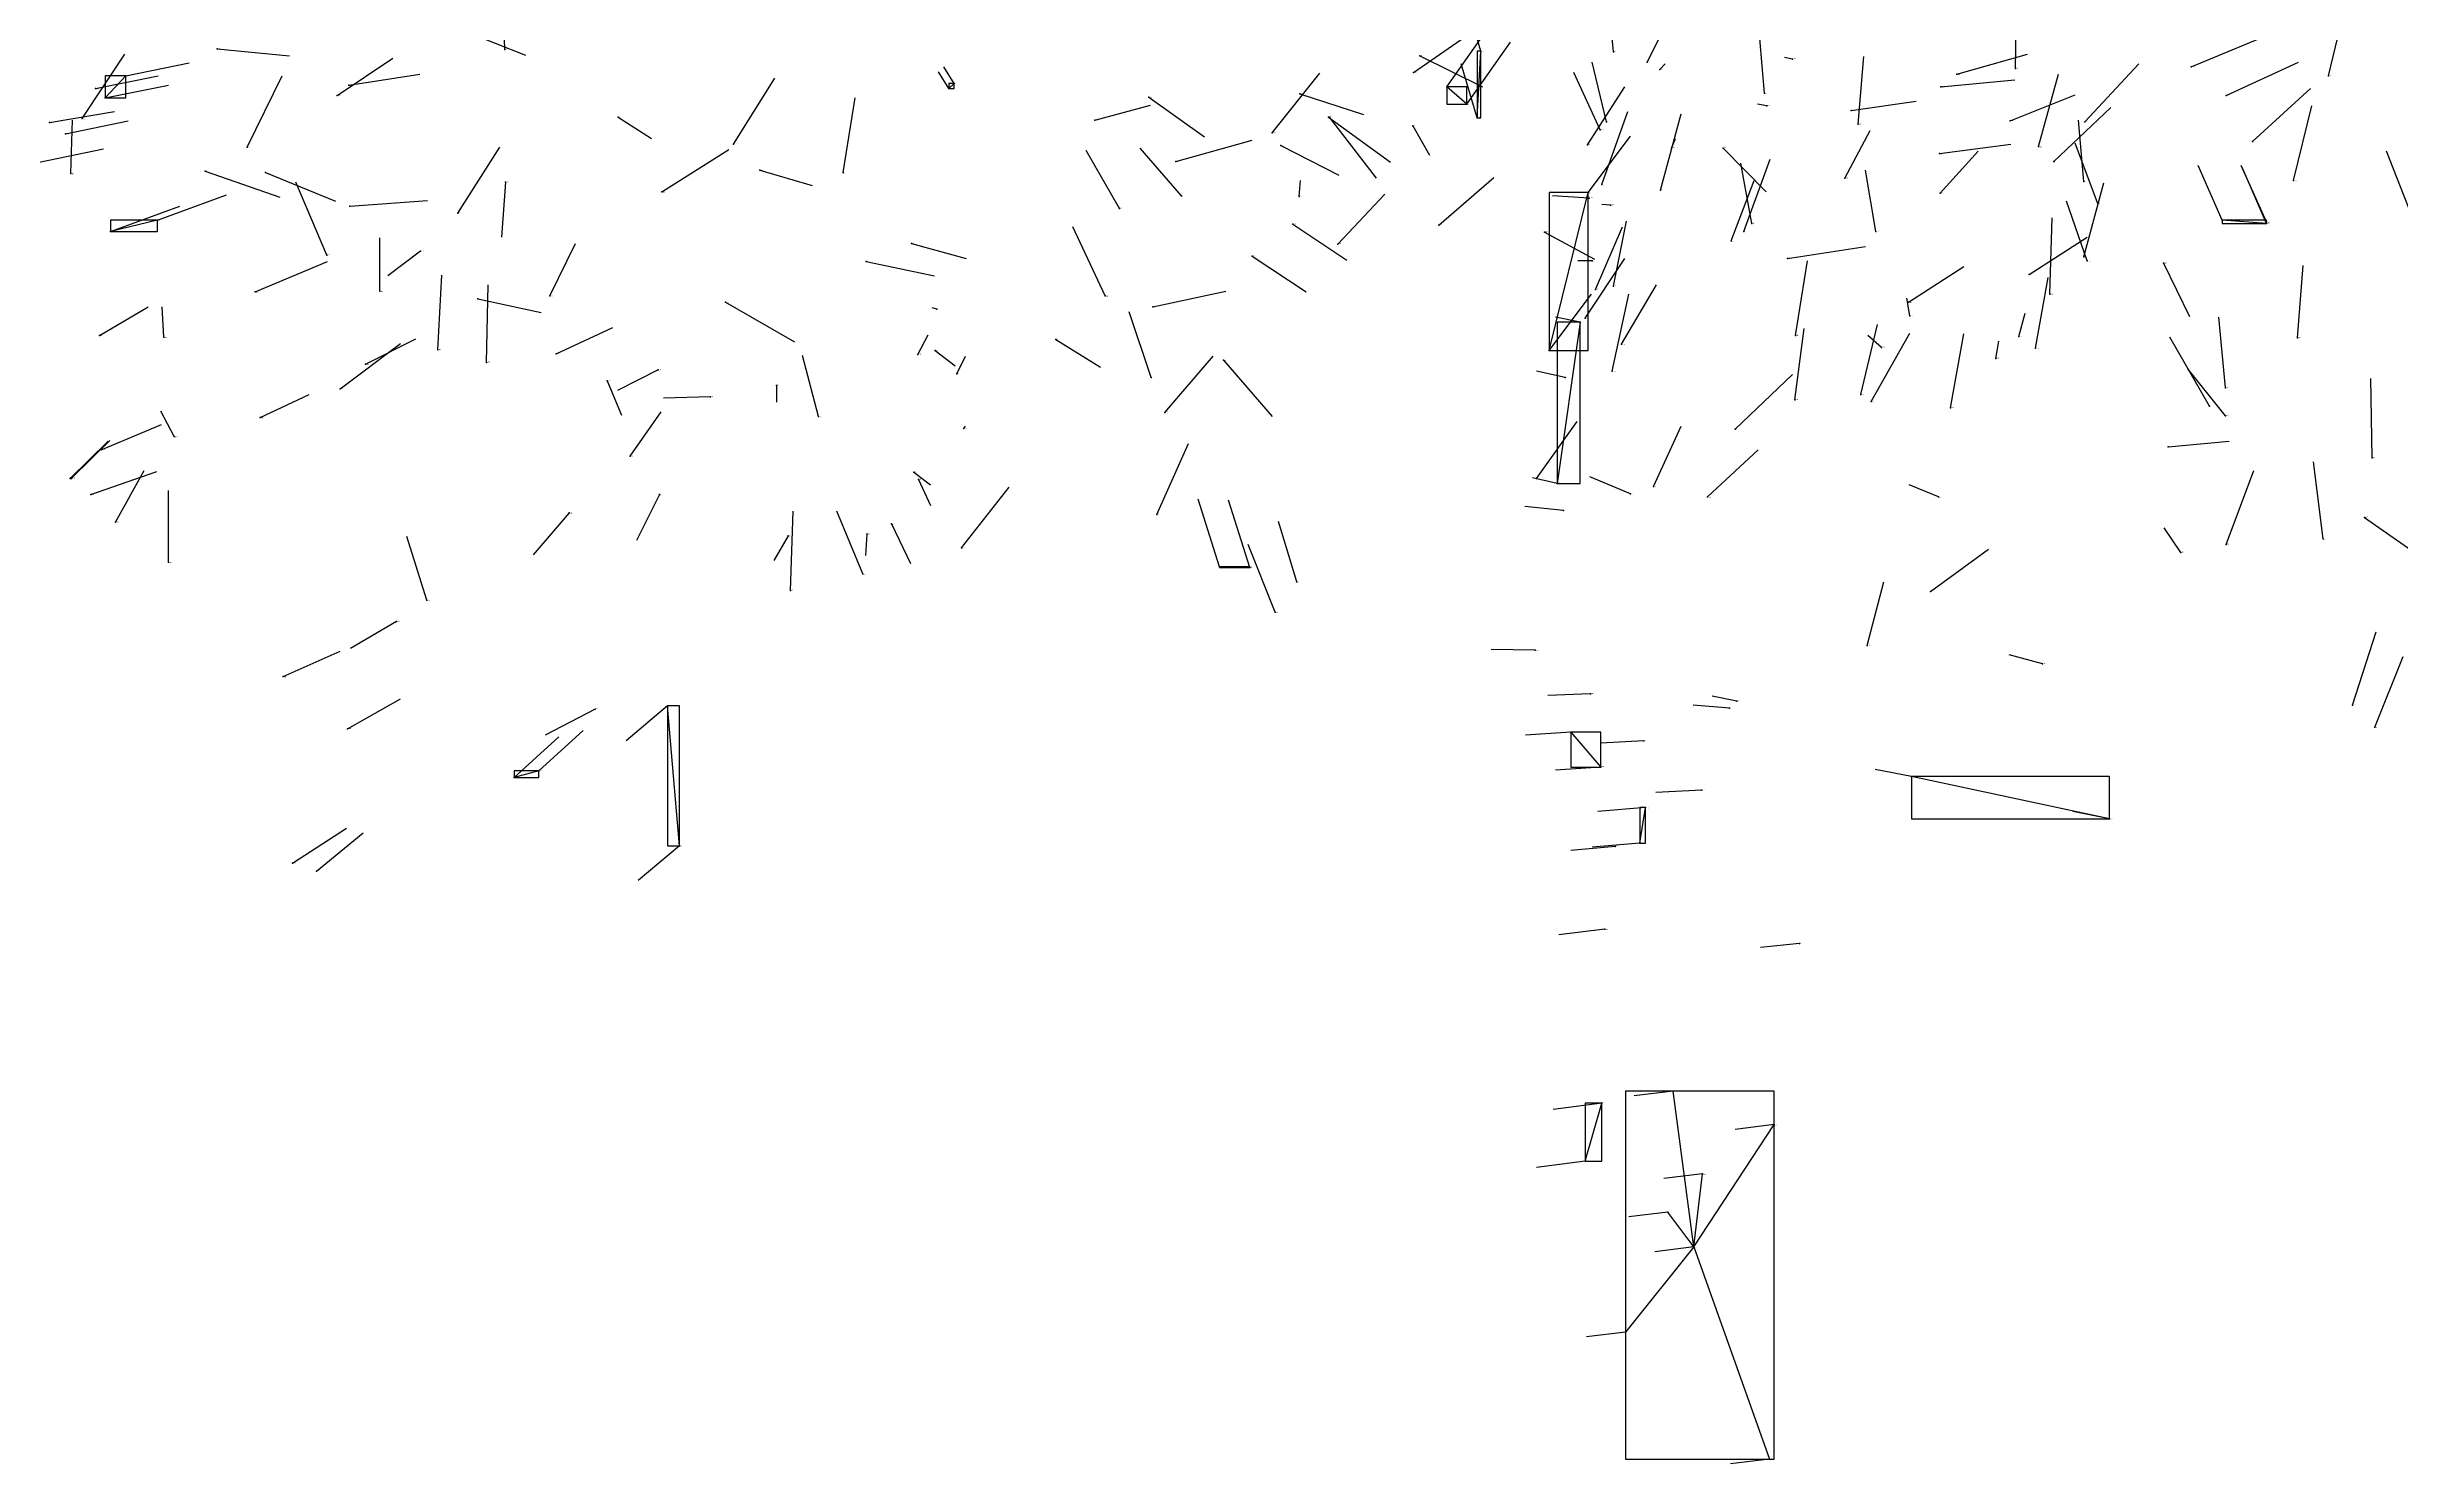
# Model space of a CAD drawing. Extents: x 59.1 to 70.8, y 600.3 to 605.1.
# Drawn here: x 63.286 to 66.249, y 600.343 to 602.126 of the extents above; entities that cross this region are included whole.
import ezdxf

# ---------------------------------------------------------------- set-up
doc = ezdxf.new("R2010")
doc.units = 0
for name, color, linetype in [('Clients', 3, 'CONTINUOUS'), ('Facilities', 3, 'CONTINUOUS'), ('Facilities_lines', 3, 'CONTINUOUS'), ('Min_max_boxes', 1, 'CONTINUOUS'), ('Normals', 1, 'CONTINUOUS'), ('Source_points', 5, 'CONTINUOUS'), ('Text', 3, 'CONTINUOUS')]:
    doc.layers.add(name, color=color, linetype=linetype)

msp = doc.modelspace()

# ---------------------------------------------------------------- linework, layer by layer
at = {"layer": 'Clients', "color": 5}
for p in [(65.091, 602.121, 457.401), (64.421, 602.074, 461.06), (65.048, 602.076, 462.491), (63.359, 602.062, 459.869), (65.226, 601.943, 457.921), (63.366, 601.894, 463.401), (66.024, 601.908, 462.711), (63.317, 601.584, 460.107), (65.187, 601.577, 455.047), (64.8, 601.471, 462.841), (64.067, 601.297, 462.565), (65.242, 601.22, 454.97), (63.874, 601.207, 462.53), (65.633, 601.208, 455.406), (65.298, 601.169, 455.218), (65.243, 600.797, 454.974), (65.333, 600.812, 455.191), (65.46, 600.77, 455.113), (65.37, 600.708, 455.097), (65.326, 600.66, 455.059), (65.273, 600.509, 455.004), (65.454, 600.349, 455.085)]:
    msp.add_point(p, dxfattribs=at)
at = {"layer": 'Facilities', "color": 3}
for p in [(63.5, 602.124, 463.334), (63.862, 602.123, 461.56), (65.014, 602.115, 459.301), (65.258, 602.12, 457.377), (65.3, 602.107, 462.341), (65.316, 602.098, 454.96), (65.483, 602.111, 455.236), (65.764, 602.099, 457.332), (65.985, 602.101, 461.594), (63.347, 602.074, 459.919), (63.385, 602.09, 459.816), (63.666, 602.078, 463.247), (64.428, 602.08, 461.006), (65.006, 602.094, 457.43), (65.67, 602.076, 460.098), (65.69, 602.092, 460.743), (66.158, 602.09, 461.23), (63.651, 602.065, 460.602), (64.673, 602.063, 461.88), (64.863, 602.067, 461.895), (65.073, 602.054, 462.551), (65.448, 602.068, 457.422), (65.451, 602.052, 455.12), (65.557, 602.046, 460.358), (66.029, 602.065, 462.316), (63.289, 602.031, 460.03), (63.309, 602.017, 459.958), (63.33, 602.036, 460.342), (64.005, 602.038, 460.232), (64.605, 602.034, 459.992), (64.828, 602.018, 458.118), (64.899, 602.038, 462.262), (64.9, 602.038, 462.341), (65.005, 602.027, 461.06), (65.086, 602.037, 457.341), (65.241, 602.022, 457.543), (65.249, 602.032, 457.488), (65.566, 602.029, 456.125), (65.757, 602.033, 460.853), (65.851, 602.032, 462.171), (63.538, 602, 460.83), (64.15, 602.004, 462.074), (64.707, 601.982, 459.117), (64.839, 602.002, 461.933), (65.225, 602.003, 462.874), (65.331, 601.999, 454.97), (65.396, 601.999, 461.332), (65.668, 601.992, 460.391), (65.793, 602.001, 462.357), (65.812, 601.982, 461.199), (66.062, 602.007, 461.7), (63.316, 601.967, 461.67), (63.485, 601.97, 462.495), (63.561, 601.968, 462.686), (63.863, 601.956, 460.229), (64.183, 601.971, 460.123), (64.288, 601.968, 462.011), (65.243, 601.953, 462.727), (65.549, 601.961, 457.886), (65.85, 601.957, 457.547), (66.114, 601.958, 461.744), (63.667, 601.926, 462.874), (64.06, 601.944, 461.154), (64.636, 601.923, 462.1), (64.714, 601.939, 462.072), (64.862, 601.938, 462.848), (65.227, 601.936, 462.84), (65.254, 601.927, 455.034), (65.317, 601.946, 462.747), (65.669, 601.942, 461.572), (65.867, 601.93, 462.621), (63.425, 601.908, 463.324), (63.803, 601.917, 455.19), (64.854, 601.903, 461.928), (65.038, 601.902, 458.02), (65.171, 601.893, 462.791), (65.422, 601.894, 462.675), (65.432, 601.904, 457.442), (65.588, 601.894, 457.502), (66.08, 601.906, 462.664), (66.08, 601.904, 462.744), (63.638, 601.864, 460.898), (63.756, 601.869, 462.688), (64.374, 601.879, 460.026), (64.803, 601.863, 462.099), (64.911, 601.878, 457.373), (65.406, 601.882, 457.882), (65.85, 601.862, 462.247), (64.317, 601.856, 460.28), (65.231, 601.857, 455.033), (65.477, 601.86, 460.409), (65.781, 601.84, 461.578), (65.854, 601.857, 462.791), (65.95, 601.854, 462.719), (63.548, 601.818, 462.898), (63.705, 601.819, 459.685), (63.828, 601.809, 462.177), (63.919, 601.813, 455.583), (64.14, 601.805, 460.31), (64.618, 601.813, 462.317), (65.235, 601.821, 457.72), (65.258, 601.825, 457.631), (65.629, 601.805, 461.595), (65.807, 601.815, 462.249), (64.406, 601.796, 461.01), (64.678, 601.799, 459.292), (65.216, 601.78, 455.036), (65.222, 601.785, 457.777), (65.631, 601.788, 455.203), (63.352, 601.763, 459.867), (63.433, 601.761, 461.398), (63.778, 601.745, 460.367), (64.404, 601.744, 461.113), (64.556, 601.758, 459.987), (65.177, 601.744, 457.879), (65.268, 601.752, 457.973), (65.487, 601.763, 461.846), (65.595, 601.748, 455.218), (65.768, 601.762, 455.161), (65.789, 601.747, 462.317), (66.119, 601.76, 461.182), (63.687, 601.727, 462.486), (63.839, 601.729, 460.424), (63.927, 601.74, 462.671), (64.055, 601.72, 462.744), (64.382, 601.739, 462.914), (64.431, 601.715, 462.955), (64.767, 601.732, 462.491), (65.256, 601.718, 461.962), (65.739, 601.734, 454.883), (63.655, 601.696, 462.87), (63.991, 601.706, 461.132), (64.121, 601.686, 462.633), (64.204, 601.7, 462.854), (64.676, 601.71, 462.326), (65.197, 601.71, 455.038), (65.569, 601.689, 461.721), (66.028, 601.697, 461.222), (63.554, 601.66, 462.479), (64.257, 601.661, 462.635), (64.693, 601.666, 458.282), (65.486, 601.682, 461.672), (65.582, 601.68, 461.865), (65.682, 601.672, 462.406), (66.008, 601.674, 461.057), (66.028, 601.662, 461.937), (63.446, 601.636, 461.325), (64.44, 601.646, 462.827), (65.411, 601.645, 460.596), (63.354, 601.619, 462.351), (64.02, 601.611, 463.117), (65.956, 601.623, 460.343), (66.213, 601.609, 462.008), (63.315, 601.583, 460.059), (64.377, 601.591, 461.105), (64.383, 601.582, 461.048), (65.161, 601.583, 458.06), (65.308, 601.573, 458.035), (63.341, 601.563, 462.31), (63.943, 601.54, 462.916), (64.057, 601.563, 463.133), (64.683, 601.538, 459.276), (65.195, 601.543, 455.232), (65.279, 601.564, 460.178), (65.376, 601.56, 460.378), (65.667, 601.56, 455.262), (63.372, 601.528, 460.065), (64.219, 601.511, 463.039), (64.318, 601.513, 463.061), (64.349, 601.526, 461.224), (66.151, 601.507, 462.132), (66.203, 601.534, 462.093), (63.439, 601.478, 460.15), (64.437, 601.496, 458.908), (65.972, 601.49, 455.082), (66.029, 601.5, 461.859), (64.313, 601.463, 461.268), (64.762, 601.472, 462.801), (64.859, 601.453, 462.848), (63.764, 601.43, 461.914), (64.222, 601.442, 460.56), (65.657, 601.441, 460.536), (63.726, 601.403, 462.385), (64.832, 601.415, 462.834), (65.159, 601.367, 455.038), (65.577, 601.373, 458.119), (63.583, 601.334, 462.279), (65.798, 601.35, 455.299), (65.229, 601.312, 455.009), (65.413, 601.303, 455.163), (66.188, 601.298, 462.152), (63.976, 601.293, 462.464), (65.404, 601.294, 455.273), (66.216, 601.27, 462.123), (63.664, 601.268, 462.352), (65.204, 601.264, 454.997), (65.296, 601.253, 455.12), (63.905, 601.215, 462.571), (65.369, 601.191, 455.165), (65.882, 601.155, 455.597), (64.082, 601.121, 462.578), (65.26, 601.12, 454.945), (65.291, 601.124, 455.221), (63.595, 601.099, 462.359), (63.625, 601.089, 462.396), (65.247, 601.016, 454.922), (65.492, 600.998, 455.216), (65.222, 600.724, 454.978), (65.359, 600.616, 455.059)]:
    msp.add_point(p, dxfattribs=at)
at = {"layer": 'Facilities_lines', "color": 3}
for p, q in [((65.086, 602.037, 457.341), (65.091, 602.121, 457.401)), ((63.385, 602.09, 459.816), (63.359, 602.062, 459.869)), ((64.428, 602.08, 461.006), (64.421, 602.074, 461.06)), ((65.073, 602.054, 462.551), (65.048, 602.076, 462.491)), ((65.177, 601.744, 457.879), (65.226, 601.943, 457.921)), ((63.425, 601.908, 463.324), (63.366, 601.894, 463.401)), ((66.08, 601.904, 462.744), (66.024, 601.908, 462.711)), ((65.216, 601.78, 455.036), (65.187, 601.577, 455.047)), ((63.315, 601.583, 460.059), (63.317, 601.584, 460.107)), ((64.762, 601.472, 462.801), (64.8, 601.471, 462.841)), ((64.082, 601.121, 462.578), (64.067, 601.297, 462.565)), ((65.204, 601.264, 454.997), (65.242, 601.22, 454.97)), ((63.905, 601.215, 462.571), (63.874, 601.207, 462.53)), ((65.882, 601.155, 455.597), (65.633, 601.208, 455.406)), ((65.291, 601.124, 455.221), (65.298, 601.169, 455.218)), ((65.222, 600.724, 454.978), (65.243, 600.797, 454.974)), ((65.359, 600.616, 455.059), (65.333, 600.812, 455.191)), ((65.359, 600.616, 455.059), (65.46, 600.77, 455.113)), ((65.359, 600.616, 455.059), (65.37, 600.708, 455.097)), ((65.359, 600.616, 455.059), (65.326, 600.66, 455.059)), ((65.359, 600.616, 455.059), (65.273, 600.509, 455.004)), ((65.359, 600.616, 455.059), (65.454, 600.349, 455.085))]:
    msp.add_line(p, q, dxfattribs=at)
at = {"layer": 'Min_max_boxes', "color": 1}
for p, q in [((65.091, 602.121, 457.341), (65.086, 602.121, 457.341)), ((65.086, 602.121, 457.341), (65.086, 602.037, 457.341)), ((65.091, 602.121, 457.401), (65.086, 602.121, 457.401)), ((65.086, 602.121, 457.401), (65.086, 602.037, 457.401)), ((65.086, 602.121, 457.341), (65.086, 602.121, 457.401)), ((65.091, 602.037, 457.341), (65.091, 602.121, 457.341)), ((65.091, 602.037, 457.401), (65.091, 602.121, 457.401)), ((65.091, 602.121, 457.341), (65.091, 602.121, 457.401)), ((63.385, 602.09, 459.816), (63.359, 602.09, 459.816)), ((63.359, 602.09, 459.816), (63.359, 602.062, 459.816)), ((63.385, 602.09, 459.869), (63.359, 602.09, 459.869)), ((63.359, 602.09, 459.869), (63.359, 602.062, 459.869)), ((63.359, 602.09, 459.816), (63.359, 602.09, 459.869)), ((63.385, 602.062, 459.816), (63.385, 602.09, 459.816)), ((63.385, 602.062, 459.869), (63.385, 602.09, 459.869)), ((63.385, 602.09, 459.816), (63.385, 602.09, 459.869)), ((64.428, 602.08, 461.006), (64.421, 602.08, 461.006)), ((64.421, 602.08, 461.006), (64.421, 602.074, 461.006)), ((64.428, 602.08, 461.06), (64.421, 602.08, 461.06)), ((64.421, 602.08, 461.06), (64.421, 602.074, 461.06)), ((64.421, 602.08, 461.006), (64.421, 602.08, 461.06)), ((64.421, 602.074, 461.006), (64.428, 602.074, 461.006)), ((64.421, 602.074, 461.06), (64.428, 602.074, 461.06)), ((64.421, 602.074, 461.006), (64.421, 602.074, 461.06)), ((64.428, 602.074, 461.006), (64.428, 602.08, 461.006)), ((64.428, 602.074, 461.06), (64.428, 602.08, 461.06)), ((64.428, 602.08, 461.006), (64.428, 602.08, 461.06)), ((64.428, 602.074, 461.006), (64.428, 602.074, 461.06)), ((65.073, 602.076, 462.491), (65.048, 602.076, 462.491)), ((65.048, 602.076, 462.491), (65.048, 602.054, 462.491)), ((65.073, 602.076, 462.551), (65.048, 602.076, 462.551)), ((65.048, 602.076, 462.551), (65.048, 602.054, 462.551)), ((65.048, 602.076, 462.491), (65.048, 602.076, 462.551)), ((65.073, 602.054, 462.491), (65.073, 602.076, 462.491)), ((65.073, 602.054, 462.551), (65.073, 602.076, 462.551)), ((65.073, 602.076, 462.491), (65.073, 602.076, 462.551)), ((63.359, 602.062, 459.816), (63.385, 602.062, 459.816)), ((63.359, 602.062, 459.869), (63.385, 602.062, 459.869)), ((63.359, 602.062, 459.816), (63.359, 602.062, 459.869)), ((63.385, 602.062, 459.816), (63.385, 602.062, 459.869)), ((65.048, 602.054, 462.491), (65.073, 602.054, 462.491)), ((65.048, 602.054, 462.551), (65.073, 602.054, 462.551)), ((65.048, 602.054, 462.491), (65.048, 602.054, 462.551)), ((65.073, 602.054, 462.491), (65.073, 602.054, 462.551)), ((65.086, 602.037, 457.341), (65.091, 602.037, 457.341)), ((65.086, 602.037, 457.401), (65.091, 602.037, 457.401)), ((65.086, 602.037, 457.341), (65.086, 602.037, 457.401)), ((65.091, 602.037, 457.341), (65.091, 602.037, 457.401)), ((65.226, 601.943, 457.879), (65.177, 601.943, 457.879)), ((65.177, 601.943, 457.879), (65.177, 601.744, 457.879)), ((65.226, 601.943, 457.921), (65.177, 601.943, 457.921)), ((65.177, 601.943, 457.921), (65.177, 601.744, 457.921)), ((65.177, 601.943, 457.879), (65.177, 601.943, 457.921)), ((65.226, 601.744, 457.879), (65.226, 601.943, 457.879)), ((65.226, 601.744, 457.921), (65.226, 601.943, 457.921)), ((65.226, 601.943, 457.879), (65.226, 601.943, 457.921)), ((63.425, 601.908, 463.324), (63.366, 601.908, 463.324)), ((63.366, 601.908, 463.324), (63.366, 601.894, 463.324)), ((63.425, 601.908, 463.401), (63.366, 601.908, 463.401)), ((63.366, 601.908, 463.401), (63.366, 601.894, 463.401)), ((63.366, 601.908, 463.324), (63.366, 601.908, 463.401)), ((63.366, 601.894, 463.324), (63.425, 601.894, 463.324)), ((63.366, 601.894, 463.401), (63.425, 601.894, 463.401)), ((63.366, 601.894, 463.324), (63.366, 601.894, 463.401)), ((63.425, 601.894, 463.324), (63.425, 601.908, 463.324)), ((63.425, 601.894, 463.401), (63.425, 601.908, 463.401)), ((63.425, 601.908, 463.324), (63.425, 601.908, 463.401)), ((63.425, 601.894, 463.324), (63.425, 601.894, 463.401)), ((66.08, 601.908, 462.711), (66.024, 601.908, 462.711)), ((66.024, 601.908, 462.711), (66.024, 601.904, 462.711)), ((66.08, 601.908, 462.744), (66.024, 601.908, 462.744)), ((66.024, 601.908, 462.744), (66.024, 601.904, 462.744)), ((66.024, 601.908, 462.711), (66.024, 601.908, 462.744)), ((66.024, 601.904, 462.711), (66.08, 601.904, 462.711)), ((66.024, 601.904, 462.744), (66.08, 601.904, 462.744)), ((66.024, 601.904, 462.711), (66.024, 601.904, 462.744)), ((66.08, 601.904, 462.711), (66.08, 601.908, 462.711)), ((66.08, 601.904, 462.744), (66.08, 601.908, 462.744)), ((66.08, 601.908, 462.711), (66.08, 601.908, 462.744)), ((66.08, 601.904, 462.711), (66.08, 601.904, 462.744)), ((65.216, 601.78, 455.036), (65.187, 601.78, 455.036)), ((65.187, 601.78, 455.036), (65.187, 601.577, 455.036)), ((65.216, 601.78, 455.047), (65.187, 601.78, 455.047)), ((65.187, 601.78, 455.047), (65.187, 601.577, 455.047)), ((65.187, 601.78, 455.036), (65.187, 601.78, 455.047)), ((65.216, 601.577, 455.036), (65.216, 601.78, 455.036)), ((65.216, 601.577, 455.047), (65.216, 601.78, 455.047)), ((65.216, 601.78, 455.036), (65.216, 601.78, 455.047)), ((65.177, 601.744, 457.879), (65.226, 601.744, 457.879)), ((65.177, 601.744, 457.921), (65.226, 601.744, 457.921)), ((65.177, 601.744, 457.879), (65.177, 601.744, 457.921)), ((65.226, 601.744, 457.879), (65.226, 601.744, 457.921)), ((63.317, 601.584, 460.059), (63.315, 601.584, 460.059)), ((63.315, 601.584, 460.059), (63.315, 601.583, 460.059)), ((63.317, 601.584, 460.107), (63.315, 601.584, 460.107)), ((63.315, 601.584, 460.107), (63.315, 601.583, 460.107)), ((63.315, 601.584, 460.059), (63.315, 601.584, 460.107)), ((63.315, 601.583, 460.059), (63.317, 601.583, 460.059)), ((63.315, 601.583, 460.107), (63.317, 601.583, 460.107)), ((63.315, 601.583, 460.059), (63.315, 601.583, 460.107)), ((63.317, 601.583, 460.059), (63.317, 601.584, 460.059)), ((63.317, 601.583, 460.107), (63.317, 601.584, 460.107)), ((63.317, 601.584, 460.059), (63.317, 601.584, 460.107)), ((63.317, 601.583, 460.059), (63.317, 601.583, 460.107)), ((65.187, 601.577, 455.036), (65.216, 601.577, 455.036)), ((65.187, 601.577, 455.047), (65.216, 601.577, 455.047)), ((65.187, 601.577, 455.036), (65.187, 601.577, 455.047)), ((65.216, 601.577, 455.036), (65.216, 601.577, 455.047)), ((64.8, 601.472, 462.801), (64.762, 601.472, 462.801)), ((64.762, 601.472, 462.801), (64.762, 601.471, 462.801)), ((64.8, 601.472, 462.841), (64.762, 601.472, 462.841)), ((64.762, 601.472, 462.841), (64.762, 601.471, 462.841)), ((64.762, 601.472, 462.801), (64.762, 601.472, 462.841)), ((64.762, 601.471, 462.801), (64.8, 601.471, 462.801)), ((64.762, 601.471, 462.841), (64.8, 601.471, 462.841)), ((64.762, 601.471, 462.801), (64.762, 601.471, 462.841)), ((64.8, 601.471, 462.801), (64.8, 601.472, 462.801)), ((64.8, 601.471, 462.841), (64.8, 601.472, 462.841)), ((64.8, 601.472, 462.801), (64.8, 601.472, 462.841)), ((64.8, 601.471, 462.801), (64.8, 601.471, 462.841)), ((64.082, 601.297, 462.565), (64.067, 601.297, 462.565)), ((64.067, 601.297, 462.565), (64.067, 601.121, 462.565)), ((64.082, 601.297, 462.578), (64.067, 601.297, 462.578)), ((64.067, 601.297, 462.578), (64.067, 601.121, 462.578)), ((64.067, 601.297, 462.565), (64.067, 601.297, 462.578)), ((64.082, 601.121, 462.565), (64.082, 601.297, 462.565)), ((64.082, 601.121, 462.578), (64.082, 601.297, 462.578)), ((64.082, 601.297, 462.565), (64.082, 601.297, 462.578)), ((65.242, 601.264, 454.97), (65.204, 601.264, 454.97)), ((65.204, 601.264, 454.97), (65.204, 601.22, 454.97)), ((65.242, 601.264, 454.997), (65.204, 601.264, 454.997)), ((65.204, 601.264, 454.997), (65.204, 601.22, 454.997)), ((65.204, 601.264, 454.97), (65.204, 601.264, 454.997)), ((65.242, 601.22, 454.97), (65.242, 601.264, 454.97)), ((65.242, 601.22, 454.997), (65.242, 601.264, 454.997)), ((65.242, 601.264, 454.97), (65.242, 601.264, 454.997)), ((63.905, 601.215, 462.53), (63.874, 601.215, 462.53)), ((63.874, 601.215, 462.53), (63.874, 601.207, 462.53)), ((63.905, 601.215, 462.571), (63.874, 601.215, 462.571)), ((63.874, 601.215, 462.571), (63.874, 601.207, 462.571)), ((63.874, 601.215, 462.53), (63.874, 601.215, 462.571)), ((63.905, 601.207, 462.53), (63.905, 601.215, 462.53)), ((63.905, 601.207, 462.571), (63.905, 601.215, 462.571)), ((63.905, 601.215, 462.53), (63.905, 601.215, 462.571)), ((65.204, 601.22, 454.97), (65.242, 601.22, 454.97)), ((65.204, 601.22, 454.997), (65.242, 601.22, 454.997)), ((65.204, 601.22, 454.97), (65.204, 601.22, 454.997)), ((65.242, 601.22, 454.97), (65.242, 601.22, 454.997)), ((63.874, 601.207, 462.53), (63.905, 601.207, 462.53)), ((63.874, 601.207, 462.571), (63.905, 601.207, 462.571)), ((63.874, 601.207, 462.53), (63.874, 601.207, 462.571)), ((63.905, 601.207, 462.53), (63.905, 601.207, 462.571)), ((65.882, 601.208, 455.406), (65.633, 601.208, 455.406)), ((65.633, 601.208, 455.406), (65.633, 601.155, 455.406)), ((65.882, 601.208, 455.597), (65.633, 601.208, 455.597)), ((65.633, 601.208, 455.597), (65.633, 601.155, 455.597)), ((65.633, 601.208, 455.406), (65.633, 601.208, 455.597)), ((65.882, 601.155, 455.406), (65.882, 601.208, 455.406)), ((65.882, 601.155, 455.597), (65.882, 601.208, 455.597)), ((65.882, 601.208, 455.406), (65.882, 601.208, 455.597)), ((65.298, 601.169, 455.218), (65.291, 601.169, 455.218)), ((65.291, 601.169, 455.218), (65.291, 601.124, 455.218)), ((65.298, 601.169, 455.221), (65.291, 601.169, 455.221)), ((65.291, 601.169, 455.221), (65.291, 601.124, 455.221)), ((65.291, 601.169, 455.218), (65.291, 601.169, 455.221)), ((65.298, 601.124, 455.218), (65.298, 601.169, 455.218)), ((65.298, 601.124, 455.221), (65.298, 601.169, 455.221)), ((65.298, 601.169, 455.218), (65.298, 601.169, 455.221)), ((65.633, 601.155, 455.406), (65.882, 601.155, 455.406)), ((65.633, 601.155, 455.597), (65.882, 601.155, 455.597)), ((65.633, 601.155, 455.406), (65.633, 601.155, 455.597)), ((65.882, 601.155, 455.406), (65.882, 601.155, 455.597)), ((64.067, 601.121, 462.565), (64.082, 601.121, 462.565)), ((64.067, 601.121, 462.578), (64.082, 601.121, 462.578)), ((64.067, 601.121, 462.565), (64.067, 601.121, 462.578)), ((64.082, 601.121, 462.565), (64.082, 601.121, 462.578)), ((65.291, 601.124, 455.218), (65.298, 601.124, 455.218)), ((65.291, 601.124, 455.221), (65.298, 601.124, 455.221)), ((65.291, 601.124, 455.218), (65.291, 601.124, 455.221)), ((65.298, 601.124, 455.218), (65.298, 601.124, 455.221)), ((65.243, 600.797, 454.974), (65.222, 600.797, 454.974)), ((65.222, 600.797, 454.974), (65.222, 600.724, 454.974)), ((65.243, 600.797, 454.978), (65.222, 600.797, 454.978)), ((65.222, 600.797, 454.978), (65.222, 600.724, 454.978)), ((65.222, 600.797, 454.974), (65.222, 600.797, 454.978)), ((65.243, 600.724, 454.974), (65.243, 600.797, 454.974)), ((65.243, 600.724, 454.978), (65.243, 600.797, 454.978)), ((65.243, 600.797, 454.974), (65.243, 600.797, 454.978)), ((65.46, 600.812, 455.004), (65.273, 600.812, 455.004)), ((65.273, 600.812, 455.004), (65.273, 600.349, 455.004)), ((65.46, 600.812, 455.191), (65.273, 600.812, 455.191)), ((65.273, 600.812, 455.191), (65.273, 600.349, 455.191)), ((65.273, 600.812, 455.004), (65.273, 600.812, 455.191)), ((65.46, 600.349, 455.004), (65.46, 600.812, 455.004)), ((65.46, 600.349, 455.191), (65.46, 600.812, 455.191)), ((65.46, 600.812, 455.004), (65.46, 600.812, 455.191)), ((65.222, 600.724, 454.974), (65.243, 600.724, 454.974)), ((65.222, 600.724, 454.978), (65.243, 600.724, 454.978)), ((65.222, 600.724, 454.974), (65.222, 600.724, 454.978)), ((65.243, 600.724, 454.974), (65.243, 600.724, 454.978)), ((65.273, 600.349, 455.004), (65.46, 600.349, 455.004)), ((65.273, 600.349, 455.191), (65.46, 600.349, 455.191)), ((65.273, 600.349, 455.004), (65.273, 600.349, 455.191)), ((65.46, 600.349, 455.004), (65.46, 600.349, 455.191))]:
    msp.add_line(p, q, dxfattribs=at)
at = {"layer": 'Normals', "color": 1}
for p, q in [((63.862, 602.123, 461.56), (63.859, 602.219, 461.532)), ((65.091, 602.121, 457.401), (65.071, 602.189, 457.472)), ((65.3, 602.107, 462.341), (65.342, 602.19, 462.376)), ((65.258, 602.12, 457.377), (65.252, 602.181, 457.456)), ((65.764, 602.099, 457.332), (65.765, 602.172, 457.401)), ((66.158, 602.09, 461.23), (66.181, 602.186, 461.242)), ((63.812, 602.146, 462.775), (63.888, 602.116, 462.833)), ((65.006, 602.094, 457.43), (65.077, 602.143, 457.48)), ((65.048, 602.076, 462.491), (65.103, 602.154, 462.52)), ((65.073, 602.054, 462.551), (65.128, 602.132, 462.58)), ((65.448, 602.068, 457.422), (65.442, 602.137, 457.494)), ((65.985, 602.101, 461.594), (66.071, 602.137, 461.63)), ((63.33, 602.036, 460.342), (63.384, 602.117, 460.317)), ((63.385, 602.09, 459.816), (63.465, 602.106, 459.874)), ((63.5, 602.124, 463.334), (63.591, 602.115, 463.375)), ((63.651, 602.065, 460.602), (63.721, 602.112, 460.548)), ((64.428, 602.08, 461.006), (64.415, 602.101, 461.103)), ((65.014, 602.115, 459.301), (65.093, 602.076, 459.254)), ((65.086, 602.037, 457.341), (65.066, 602.105, 457.412)), ((65.249, 602.032, 457.488), (65.231, 602.107, 457.551)), ((65.316, 602.098, 454.96), (65.323, 602.105, 455.06)), ((65.483, 602.111, 455.236), (65.473, 602.113, 455.336)), ((65.566, 602.029, 456.125), (65.573, 602.114, 456.072)), ((65.69, 602.092, 460.743), (65.779, 602.117, 460.704)), ((65.851, 602.032, 462.171), (65.919, 602.105, 462.173)), ((66.029, 602.065, 462.316), (66.12, 602.107, 462.312)), ((63.347, 602.074, 459.919), (63.426, 602.09, 459.978)), ((63.359, 602.062, 459.869), (63.439, 602.078, 459.927)), ((63.538, 602, 460.83), (63.582, 602.09, 460.834)), ((63.666, 602.078, 463.247), (63.755, 602.092, 463.29)), ((64.15, 602.004, 462.074), (64.202, 602.087, 462.095)), ((64.421, 602.074, 461.06), (64.408, 602.095, 461.157)), ((64.828, 602.018, 458.118), (64.888, 602.093, 458.147)), ((65.241, 602.022, 457.543), (65.208, 602.094, 457.605)), ((65.225, 602.003, 462.874), (65.272, 602.076, 462.825)), ((65.67, 602.076, 460.098), (65.763, 602.085, 460.062)), ((65.793, 602.001, 462.357), (65.818, 602.092, 462.324)), ((66.062, 602.007, 461.7), (66.135, 602.074, 461.711)), ((63.289, 602.031, 460.03), (63.371, 602.045, 460.086)), ((64.288, 601.968, 462.011), (64.303, 602.062, 462.042)), ((64.605, 602.034, 459.992), (64.675, 602.053, 460.061)), ((64.673, 602.063, 461.88), (64.743, 602.013, 461.83)), ((64.863, 602.067, 461.895), (64.943, 602.041, 461.841)), ((65.243, 601.953, 462.727), (65.276, 602.045, 462.748)), ((65.317, 601.946, 462.747), (65.343, 602.042, 462.744)), ((65.451, 602.052, 455.12), (65.439, 602.054, 455.219)), ((65.557, 602.046, 460.358), (65.639, 602.058, 460.303)), ((65.757, 602.033, 460.853), (65.839, 602.066, 460.805)), ((65.812, 601.982, 461.199), (65.884, 602.05, 461.183)), ((66.114, 601.958, 461.744), (66.137, 602.052, 461.769)), ((63.309, 602.017, 459.958), (63.388, 602.033, 460.017)), ((63.316, 601.967, 461.67), (63.318, 602.034, 461.744)), ((64.005, 602.038, 460.232), (64.047, 602.011, 460.318)), ((64.707, 601.982, 459.117), (64.803, 602.009, 459.114)), ((64.899, 602.038, 462.262), (64.977, 601.981, 462.237)), ((64.9, 602.038, 462.341), (64.959, 601.961, 462.366)), ((65.005, 602.027, 461.06), (65.026, 601.99, 461.151)), ((65.226, 601.943, 457.921), (65.279, 602.014, 457.967)), ((65.331, 601.999, 454.97), (65.336, 602.011, 455.069)), ((65.549, 601.961, 457.886), (65.581, 602.021, 457.959)), ((65.85, 601.957, 457.547), (65.843, 602.034, 457.611)), ((63.276, 601.981, 460.005), (63.357, 601.998, 460.062)), ((63.803, 601.917, 455.19), (63.856, 602, 455.208)), ((64.06, 601.944, 461.154), (64.144, 601.997, 461.142)), ((64.636, 601.923, 462.1), (64.594, 601.996, 462.154)), ((64.714, 601.939, 462.072), (64.662, 601.999, 462.132)), ((64.839, 602.002, 461.933), (64.912, 601.965, 461.876)), ((65.396, 601.999, 461.332), (65.45, 601.944, 461.268)), ((65.432, 601.904, 457.442), (65.418, 601.98, 457.505)), ((65.422, 601.894, 462.675), (65.455, 601.985, 462.699)), ((65.668, 601.992, 460.391), (65.758, 602.004, 460.349)), ((65.669, 601.942, 461.572), (65.717, 601.995, 461.642)), ((65.867, 601.93, 462.621), (65.839, 602.005, 462.562)), ((66.267, 601.903, 461.178), (66.231, 601.995, 461.162)), ((63.485, 601.97, 462.495), (63.579, 601.937, 462.499)), ((63.561, 601.968, 462.686), (63.649, 601.932, 462.717)), ((63.638, 601.864, 460.898), (63.599, 601.956, 460.892)), ((63.863, 601.956, 460.229), (63.858, 601.887, 460.301)), ((64.183, 601.971, 460.123), (64.249, 601.952, 460.196)), ((64.862, 601.938, 462.848), (64.864, 601.958, 462.946)), ((65.038, 601.902, 458.02), (65.107, 601.962, 458.06)), ((65.406, 601.882, 457.882), (65.435, 601.958, 457.941)), ((65.588, 601.894, 457.502), (65.575, 601.971, 457.565)), ((65.85, 601.862, 462.247), (65.875, 601.955, 462.221)), ((66.024, 601.908, 462.711), (65.994, 601.977, 462.645)), ((66.08, 601.906, 462.664), (66.048, 601.977, 462.601)), ((66.08, 601.904, 462.744), (66.05, 601.973, 462.678)), ((63.366, 601.894, 463.401), (63.453, 601.926, 463.438)), ((63.425, 601.908, 463.324), (63.512, 601.94, 463.361)), ((63.667, 601.926, 462.874), (63.765, 601.933, 462.893)), ((64.911, 601.878, 457.373), (64.97, 601.941, 457.424)), ((65.227, 601.936, 462.84), (65.181, 601.939, 462.929)), ((65.254, 601.927, 455.034), (65.243, 601.928, 455.133)), ((65.854, 601.857, 462.791), (65.828, 601.932, 462.73)), ((64.618, 601.813, 462.317), (64.577, 601.9, 462.342)), ((64.854, 601.903, 461.928), (64.922, 601.858, 461.87)), ((65.171, 601.893, 462.791), (65.234, 601.859, 462.721)), ((65.235, 601.821, 457.72), (65.269, 601.9, 457.771)), ((65.258, 601.825, 457.631), (65.274, 601.907, 457.686)), ((65.807, 601.815, 462.249), (65.81, 601.911, 462.22)), ((63.705, 601.819, 459.685), (63.705, 601.886, 459.759)), ((63.756, 601.869, 462.688), (63.715, 601.838, 462.774)), ((63.919, 601.813, 455.583), (63.951, 601.879, 455.515)), ((64.374, 601.879, 460.026), (64.443, 601.86, 460.096)), ((64.803, 601.863, 462.099), (64.871, 601.818, 462.041)), ((65.477, 601.86, 460.409), (65.575, 601.875, 460.393)), ((65.781, 601.84, 461.578), (65.854, 601.887, 461.628)), ((63.548, 601.818, 462.898), (63.639, 601.856, 462.916)), ((63.778, 601.745, 460.367), (63.783, 601.839, 460.335)), ((64.317, 601.856, 460.28), (64.403, 601.838, 460.329)), ((65.231, 601.857, 455.033), (65.213, 601.857, 455.131)), ((65.222, 601.785, 457.777), (65.272, 601.86, 457.821)), ((65.487, 601.763, 461.846), (65.502, 601.857, 461.878)), ((65.629, 601.805, 461.595), (65.699, 601.85, 461.651)), ((65.789, 601.747, 462.317), (65.805, 601.836, 462.274)), ((65.95, 601.854, 462.719), (65.983, 601.787, 462.786)), ((66.119, 601.76, 461.182), (66.126, 601.851, 461.222)), ((63.828, 601.809, 462.177), (63.908, 601.792, 462.234)), ((63.839, 601.729, 460.424), (63.841, 601.827, 460.407)), ((64.14, 601.805, 460.31), (64.227, 601.755, 460.313)), ((64.678, 601.799, 459.292), (64.77, 601.819, 459.325)), ((65.177, 601.744, 457.879), (65.23, 601.815, 457.925)), ((65.256, 601.718, 461.962), (65.277, 601.815, 461.947)), ((65.268, 601.752, 457.973), (65.312, 601.827, 458.023)), ((65.631, 601.788, 455.203), (65.627, 601.81, 455.3)), ((63.352, 601.763, 459.867), (63.413, 601.799, 459.938)), ((63.433, 601.761, 461.398), (63.431, 601.799, 461.491)), ((63.927, 601.74, 462.671), (63.998, 601.773, 462.609)), ((64.406, 601.796, 461.01), (64.4, 601.798, 461.11)), ((64.676, 601.71, 462.326), (64.648, 601.793, 462.375)), ((65.216, 601.78, 455.036), (65.185, 601.786, 455.131)), ((65.486, 601.682, 461.672), (65.498, 601.772, 461.714)), ((65.569, 601.689, 461.721), (65.59, 601.777, 461.765)), ((65.768, 601.762, 455.161), (65.776, 601.791, 455.256)), ((66.028, 601.697, 461.222), (66.02, 601.786, 461.268)), ((63.655, 601.696, 462.87), (63.731, 601.753, 462.839)), ((63.687, 601.727, 462.486), (63.75, 601.759, 462.415)), ((64.382, 601.739, 462.914), (64.395, 601.764, 463.01)), ((64.404, 601.744, 461.113), (64.429, 601.725, 461.208)), ((64.556, 601.758, 459.987), (64.612, 601.723, 460.062)), ((65.595, 601.748, 455.218), (65.578, 601.763, 455.315)), ((65.582, 601.68, 461.865), (65.631, 601.766, 461.881)), ((65.682, 601.672, 462.406), (65.699, 601.765, 462.373)), ((65.739, 601.734, 454.883), (65.743, 601.756, 454.981)), ((66.008, 601.674, 461.057), (65.958, 601.761, 461.055)), ((64.055, 601.72, 462.744), (64.004, 601.694, 462.826)), ((64.257, 601.661, 462.635), (64.237, 601.738, 462.695)), ((64.431, 601.715, 462.955), (64.442, 601.737, 463.052)), ((64.693, 601.666, 458.282), (64.754, 601.737, 458.316)), ((64.767, 601.732, 462.491), (64.828, 601.661, 462.455)), ((65.197, 601.71, 455.038), (65.161, 601.718, 455.131)), ((65.411, 601.645, 460.596), (65.483, 601.714, 460.584)), ((66.028, 601.662, 461.937), (65.981, 601.721, 462.002)), ((63.554, 601.66, 462.479), (63.616, 601.689, 462.406)), ((63.991, 601.706, 461.132), (64.009, 601.663, 461.22)), ((64.121, 601.686, 462.633), (64.062, 601.684, 462.714)), ((64.204, 601.7, 462.854), (64.204, 601.679, 462.952)), ((66.213, 601.609, 462.008), (66.211, 601.709, 462.009)), ((63.446, 601.636, 461.325), (63.429, 601.668, 461.418)), ((64.02, 601.611, 463.117), (64.059, 601.667, 463.044)), ((65.161, 601.583, 458.06), (65.212, 601.655, 458.108)), ((63.315, 601.583, 460.059), (63.363, 601.63, 460.133)), ((63.317, 601.584, 460.107), (63.365, 601.631, 460.181)), ((63.354, 601.619, 462.351), (63.43, 601.651, 462.294)), ((64.44, 601.646, 462.827), (64.442, 601.649, 462.927)), ((64.683, 601.538, 459.276), (64.723, 601.627, 459.298)), ((65.308, 601.573, 458.035), (65.343, 601.649, 458.09)), ((65.956, 601.623, 460.343), (66.033, 601.63, 460.279)), ((65.376, 601.56, 460.378), (65.44, 601.619, 460.329)), ((66.151, 601.507, 462.132), (66.139, 601.604, 462.11)), ((63.341, 601.563, 462.31), (63.424, 601.592, 462.262)), ((63.372, 601.528, 460.065), (63.408, 601.593, 460.132)), ((63.439, 601.478, 460.15), (63.439, 601.568, 460.194)), ((64.377, 601.591, 461.105), (64.398, 601.575, 461.201)), ((64.383, 601.582, 461.048), (64.398, 601.549, 461.141)), ((64.437, 601.496, 458.908), (64.497, 601.572, 458.933)), ((65.187, 601.577, 455.047), (65.156, 601.584, 455.142)), ((65.279, 601.564, 460.178), (65.228, 601.585, 460.261)), ((65.667, 601.56, 455.262), (65.63, 601.575, 455.354)), ((66.029, 601.5, 461.859), (66.064, 601.593, 461.862)), ((63.943, 601.54, 462.916), (63.898, 601.487, 462.988)), ((64.057, 601.563, 463.133), (64.028, 601.505, 463.209)), ((64.222, 601.442, 460.56), (64.225, 601.542, 460.564)), ((64.313, 601.463, 461.268), (64.28, 601.542, 461.217)), ((64.762, 601.472, 462.801), (64.735, 601.557, 462.846)), ((64.8, 601.471, 462.841), (64.773, 601.556, 462.886)), ((65.195, 601.543, 455.232), (65.146, 601.548, 455.319)), ((63.764, 601.43, 461.914), (63.739, 601.51, 461.969)), ((64.219, 601.511, 463.039), (64.201, 601.48, 463.132)), ((64.318, 601.513, 463.061), (64.316, 601.486, 463.157)), ((64.349, 601.526, 461.224), (64.373, 601.476, 461.307)), ((64.859, 601.453, 462.848), (64.836, 601.529, 462.909)), ((65.972, 601.49, 455.082), (65.951, 601.521, 455.175)), ((66.203, 601.534, 462.093), (66.285, 601.477, 462.104)), ((64.832, 601.415, 462.834), (64.798, 601.5, 462.874)), ((65.657, 601.441, 460.536), (65.73, 601.494, 460.493)), ((65.577, 601.373, 458.119), (65.598, 601.453, 458.175)), ((63.726, 601.403, 462.385), (63.668, 601.369, 462.459)), ((66.188, 601.298, 462.152), (66.218, 601.39, 462.126)), ((63.583, 601.334, 462.279), (63.655, 601.366, 462.218)), ((65.159, 601.367, 455.038), (65.104, 601.368, 455.121)), ((65.798, 601.35, 455.299), (65.756, 601.361, 455.389)), ((66.216, 601.27, 462.123), (66.252, 601.359, 462.094)), ((63.664, 601.268, 462.352), (63.731, 601.306, 462.288)), ((65.229, 601.312, 455.009), (65.175, 601.31, 455.093)), ((65.404, 601.294, 455.273), (65.358, 601.298, 455.362)), ((65.413, 601.303, 455.163), (65.382, 601.309, 455.258)), ((63.976, 601.293, 462.464), (63.913, 601.26, 462.535)), ((64.067, 601.297, 462.565), (64.015, 601.253, 462.638)), ((63.874, 601.207, 462.53), (63.93, 601.258, 462.465)), ((63.905, 601.215, 462.571), (63.961, 601.266, 462.506)), ((65.204, 601.264, 454.997), (65.147, 601.26, 455.079)), ((65.296, 601.253, 455.12), (65.242, 601.25, 455.204)), ((65.242, 601.22, 454.97), (65.185, 601.216, 455.052)), ((65.633, 601.208, 455.406), (65.587, 601.217, 455.494)), ((65.369, 601.191, 455.165), (65.311, 601.188, 455.246)), ((65.298, 601.169, 455.218), (65.238, 601.164, 455.298)), ((65.882, 601.155, 455.597), (65.836, 601.164, 455.685)), ((63.595, 601.099, 462.359), (63.663, 601.143, 462.3)), ((63.625, 601.089, 462.396), (63.684, 601.137, 462.331)), ((64.082, 601.121, 462.578), (64.03, 601.077, 462.651)), ((65.26, 601.12, 454.945), (65.204, 601.115, 455.027)), ((65.291, 601.124, 455.221), (65.231, 601.119, 455.301)), ((65.247, 601.016, 454.922), (65.189, 601.009, 455.003)), ((65.492, 600.998, 455.216), (65.443, 600.993, 455.303)), ((65.243, 600.797, 454.974), (65.182, 600.789, 455.053)), ((65.333, 600.812, 455.191), (65.284, 600.806, 455.278)), ((65.46, 600.77, 455.113), (65.411, 600.764, 455.2)), ((65.222, 600.724, 454.978), (65.161, 600.716, 455.057)), ((65.37, 600.708, 455.097), (65.321, 600.702, 455.184)), ((65.326, 600.66, 455.059), (65.277, 600.654, 455.146)), ((65.359, 600.616, 455.059), (65.31, 600.61, 455.146)), ((65.273, 600.509, 455.004), (65.224, 600.503, 455.091)), ((65.454, 600.349, 455.085), (65.405, 600.343, 455.172))]:
    msp.add_line(p, q, dxfattribs=at)
at = {"layer": 'Source_points', "color": 5}
for p in [(63.5, 602.124, 463.334), (63.862, 602.123, 461.56), (65.014, 602.115, 459.301), (65.091, 602.121, 457.401), (65.258, 602.12, 457.377), (65.3, 602.107, 462.341), (65.316, 602.098, 454.96), (65.483, 602.111, 455.236), (65.764, 602.099, 457.332), (65.985, 602.101, 461.594), (63.347, 602.074, 459.919), (63.385, 602.09, 459.816), (63.666, 602.078, 463.247), (64.421, 602.074, 461.06), (64.428, 602.08, 461.006), (65.006, 602.094, 457.43), (65.048, 602.076, 462.491), (65.67, 602.076, 460.098), (65.69, 602.092, 460.743), (66.158, 602.09, 461.23), (63.359, 602.062, 459.869), (63.651, 602.065, 460.602), (64.673, 602.063, 461.88), (64.863, 602.067, 461.895), (65.073, 602.054, 462.551), (65.448, 602.068, 457.422), (65.451, 602.052, 455.12), (65.557, 602.046, 460.358), (66.029, 602.065, 462.316), (63.289, 602.031, 460.03), (63.309, 602.017, 459.958), (63.33, 602.036, 460.342), (64.005, 602.038, 460.232), (64.605, 602.034, 459.992), (64.828, 602.018, 458.118), (64.899, 602.038, 462.262), (64.9, 602.038, 462.341), (65.005, 602.027, 461.06), (65.086, 602.037, 457.341), (65.241, 602.022, 457.543), (65.249, 602.032, 457.488), (65.566, 602.029, 456.125), (65.757, 602.033, 460.853), (65.851, 602.032, 462.171), (63.538, 602, 460.83), (64.15, 602.004, 462.074), (64.707, 601.982, 459.117), (64.839, 602.002, 461.933), (65.225, 602.003, 462.874), (65.331, 601.999, 454.97), (65.396, 601.999, 461.332), (65.668, 601.992, 460.391), (65.793, 602.001, 462.357), (65.812, 601.982, 461.199), (66.062, 602.007, 461.7), (63.316, 601.967, 461.67), (63.485, 601.97, 462.495), (63.561, 601.968, 462.686), (63.863, 601.956, 460.229), (64.183, 601.971, 460.123), (64.288, 601.968, 462.011), (65.243, 601.953, 462.727), (65.549, 601.961, 457.886), (65.85, 601.957, 457.547), (66.114, 601.958, 461.744), (63.667, 601.926, 462.874), (64.06, 601.944, 461.154), (64.636, 601.923, 462.1), (64.714, 601.939, 462.072), (64.862, 601.938, 462.848), (65.226, 601.943, 457.921), (65.227, 601.936, 462.84), (65.254, 601.927, 455.034), (65.317, 601.946, 462.747), (65.669, 601.942, 461.572), (65.867, 601.93, 462.621), (63.366, 601.894, 463.401), (63.425, 601.908, 463.324), (63.803, 601.917, 455.19), (64.854, 601.903, 461.928), (65.038, 601.902, 458.02), (65.171, 601.893, 462.791), (65.422, 601.894, 462.675), (65.432, 601.904, 457.442), (65.588, 601.894, 457.502), (66.024, 601.908, 462.711), (66.08, 601.906, 462.664), (66.08, 601.904, 462.744), (63.638, 601.864, 460.898), (63.756, 601.869, 462.688), (64.374, 601.879, 460.026), (64.803, 601.863, 462.099), (64.911, 601.878, 457.373), (65.406, 601.882, 457.882), (65.85, 601.862, 462.247), (64.317, 601.856, 460.28), (65.231, 601.857, 455.033), (65.477, 601.86, 460.409), (65.781, 601.84, 461.578), (65.854, 601.857, 462.791), (65.95, 601.854, 462.719), (63.548, 601.818, 462.898), (63.705, 601.819, 459.685), (63.828, 601.809, 462.177), (63.919, 601.813, 455.583), (64.14, 601.805, 460.31), (64.618, 601.813, 462.317), (65.235, 601.821, 457.72), (65.258, 601.825, 457.631), (65.629, 601.805, 461.595), (65.807, 601.815, 462.249), (64.406, 601.796, 461.01), (64.678, 601.799, 459.292), (65.216, 601.78, 455.036), (65.222, 601.785, 457.777), (65.631, 601.788, 455.203), (63.352, 601.763, 459.867), (63.433, 601.761, 461.398), (63.778, 601.745, 460.367), (64.404, 601.744, 461.113), (64.556, 601.758, 459.987), (65.177, 601.744, 457.879), (65.268, 601.752, 457.973), (65.487, 601.763, 461.846), (65.595, 601.748, 455.218), (65.768, 601.762, 455.161), (65.789, 601.747, 462.317), (66.119, 601.76, 461.182), (63.687, 601.727, 462.486), (63.839, 601.729, 460.424), (63.927, 601.74, 462.671), (64.055, 601.72, 462.744), (64.382, 601.739, 462.914), (64.431, 601.715, 462.955), (64.767, 601.732, 462.491), (65.256, 601.718, 461.962), (65.739, 601.734, 454.883), (63.655, 601.696, 462.87), (63.991, 601.706, 461.132), (64.121, 601.686, 462.633), (64.204, 601.7, 462.854), (64.676, 601.71, 462.326), (65.197, 601.71, 455.038), (65.569, 601.689, 461.721), (66.028, 601.697, 461.222), (63.554, 601.66, 462.479), (64.257, 601.661, 462.635), (64.693, 601.666, 458.282), (65.486, 601.682, 461.672), (65.582, 601.68, 461.865), (65.682, 601.672, 462.406), (66.008, 601.674, 461.057), (66.028, 601.662, 461.937), (63.446, 601.636, 461.325), (64.44, 601.646, 462.827), (65.411, 601.645, 460.596), (63.354, 601.619, 462.351), (64.02, 601.611, 463.117), (65.956, 601.623, 460.343), (66.213, 601.609, 462.008), (63.315, 601.583, 460.059), (63.317, 601.584, 460.107), (64.377, 601.591, 461.105), (64.383, 601.582, 461.048), (65.161, 601.583, 458.06), (65.187, 601.577, 455.047), (65.308, 601.573, 458.035), (63.341, 601.563, 462.31), (63.943, 601.54, 462.916), (64.057, 601.563, 463.133), (64.683, 601.538, 459.276), (65.195, 601.543, 455.232), (65.279, 601.564, 460.178), (65.376, 601.56, 460.378), (65.667, 601.56, 455.262), (63.372, 601.528, 460.065), (64.219, 601.511, 463.039), (64.318, 601.513, 463.061), (64.349, 601.526, 461.224), (66.151, 601.507, 462.132), (66.203, 601.534, 462.093), (63.439, 601.478, 460.15), (64.437, 601.496, 458.908), (65.972, 601.49, 455.082), (66.029, 601.5, 461.859), (64.313, 601.463, 461.268), (64.762, 601.472, 462.801), (64.8, 601.471, 462.841), (64.859, 601.453, 462.848), (63.764, 601.43, 461.914), (64.222, 601.442, 460.56), (65.657, 601.441, 460.536), (63.726, 601.403, 462.385), (64.832, 601.415, 462.834), (65.159, 601.367, 455.038), (65.577, 601.373, 458.119), (63.583, 601.334, 462.279), (65.798, 601.35, 455.299), (65.229, 601.312, 455.009), (65.413, 601.303, 455.163), (66.188, 601.298, 462.152), (63.976, 601.293, 462.464), (64.067, 601.297, 462.565), (65.404, 601.294, 455.273), (66.216, 601.27, 462.123), (63.664, 601.268, 462.352), (65.204, 601.264, 454.997), (65.296, 601.253, 455.12), (63.905, 601.215, 462.571), (65.242, 601.22, 454.97), (63.874, 601.207, 462.53), (65.369, 601.191, 455.165), (65.633, 601.208, 455.406), (65.298, 601.169, 455.218), (65.882, 601.155, 455.597), (64.082, 601.121, 462.578), (65.26, 601.12, 454.945), (65.291, 601.124, 455.221), (63.595, 601.099, 462.359), (63.625, 601.089, 462.396), (65.247, 601.016, 454.922), (65.492, 600.998, 455.216), (65.243, 600.797, 454.974), (65.333, 600.812, 455.191), (65.46, 600.77, 455.113), (65.222, 600.724, 454.978), (65.37, 600.708, 455.097), (65.326, 600.66, 455.059), (65.359, 600.616, 455.059), (65.273, 600.509, 455.004), (65.454, 600.349, 455.085)]:
    msp.add_point(p, dxfattribs=at)

# ---------------------------------------------------------------- texts
at = {"layer": 'Text', "color": 3}
for s, p in [('8912', (63.501, 602.124, 463.334)), ('8872', (63.863, 602.123, 461.56)), ('9227', (65.014, 602.115, 459.301)), ('3096', (65.091, 602.12, 457.401)), ('3195', (65.258, 602.12, 457.377)), ('9236', (65.3, 602.106, 462.341)), ('3084', (65.317, 602.097, 454.96)), ('3156', (65.484, 602.111, 455.236)), ('3101', (65.764, 602.099, 457.332)), ('9271', (65.986, 602.101, 461.594)), ('8947', (63.348, 602.073, 459.919)), ('8820', (63.386, 602.09, 459.816)), ('9118', (63.666, 602.077, 463.247)), ('8861', (64.422, 602.073, 461.06)), ('8868', (64.428, 602.08, 461.006)), ('3095', (65.007, 602.094, 457.43)), ('9239', (65.049, 602.076, 462.491)), ('9362', (65.671, 602.076, 460.098)), ('9345', (65.691, 602.091, 460.743)), ('9299', (66.159, 602.09, 461.23)), ('8815', (63.36, 602.062, 459.869)), ('8800', (63.652, 602.065, 460.602)), ('8907', (64.005, 602.038, 460.232)), ('8852', (64.674, 602.062, 461.88)), ('8851', (64.864, 602.067, 461.895)), ('9079', (64.9, 602.038, 462.262)), ('8790', (64.901, 602.038, 462.341)), ('9242', (65.073, 602.053, 462.551)), ('3106', (65.448, 602.067, 457.422)), ('3161', (65.451, 602.052, 455.12)), ('9359', (65.558, 602.046, 460.358)), ('9249', (66.029, 602.065, 462.316)), ('9119', (63.29, 602.03, 460.03)), ('8822', (63.309, 602.017, 459.958)), ('9120', (63.331, 602.035, 460.342)), ('8952', (64.606, 602.034, 459.992)), ('3237', (64.829, 602.018, 458.118)), ('9247', (65.005, 602.027, 461.06)), ('3188', (65.087, 602.037, 457.341)), ('3194', (65.242, 602.022, 457.543)), ('3094', (65.249, 602.032, 457.488)), ('3120', (65.567, 602.029, 456.125)), ('9335', (65.758, 602.033, 460.853)), ('9237', (65.852, 602.032, 462.171)), ('9046', (63.538, 602, 460.83)), ('9071', (64.151, 602.004, 462.074)), ('9060', (64.707, 601.981, 459.117)), ('8838', (64.84, 602.001, 461.933)), ('9198', (65.225, 602.003, 462.874)), ('3089', (65.332, 601.999, 454.97)), ('9280', (65.397, 601.999, 461.332)), ('9306', (65.669, 601.991, 460.391)), ('9241', (65.794, 602, 462.357)), ('9311', (65.812, 601.981, 461.199)), ('9207', (66.062, 602.006, 461.7)), ('8940', (63.317, 601.966, 461.67)), ('8880', (63.486, 601.97, 462.495)), ('8992', (63.562, 601.967, 462.686)), ('8973', (63.864, 601.956, 460.229)), ('9136', (64.184, 601.971, 460.123)), ('9067', (64.288, 601.967, 462.011)), ('9189', (65.243, 601.952, 462.727)), ('3139', (65.55, 601.961, 457.886)), ('3138', (65.85, 601.957, 457.547)), ('9322', (66.115, 601.957, 461.744)), ('8997', (63.668, 601.926, 462.874)), ('9133', (64.061, 601.943, 461.154)), ('9153', (64.636, 601.923, 462.1)), ('9160', (64.715, 601.938, 462.072)), ('9117', (64.862, 601.938, 462.848)), ('3142', (65.227, 601.942, 457.921)), ('9290', (65.228, 601.936, 462.84)), ('3197', (65.255, 601.927, 455.034)), ('9284', (65.317, 601.946, 462.747)), ('9340', (65.669, 601.942, 461.572)), ('9171', (65.868, 601.929, 462.621)), ('9149', (63.367, 601.894, 463.401)), ('8916', (63.425, 601.908, 463.324)), ('3257', (63.803, 601.917, 455.19)), ('9138', (64.855, 601.903, 461.928)), ('3182', (65.038, 601.902, 458.02)), ('9283', (65.172, 601.893, 462.791)), ('9289', (65.422, 601.894, 462.675)), ('3148', (65.433, 601.904, 457.442)), ('3140', (65.588, 601.894, 457.502)), ('9318', (66.025, 601.908, 462.711)), ('9312', (66.081, 601.905, 462.664)), ('9324', (66.081, 601.904, 462.744)), ('8812', (63.639, 601.864, 460.898)), ('8995', (63.757, 601.869, 462.688)), ('9134', (64.374, 601.879, 460.026)), ('9152', (64.803, 601.863, 462.099)), ('3262', (64.912, 601.878, 457.373)), ('3145', (65.407, 601.881, 457.882)), ('9336', (65.478, 601.86, 460.409)), ('9358', (65.85, 601.861, 462.247)), ('9137', (64.317, 601.856, 460.28)), ('3081', (65.231, 601.856, 455.033)), ('9333', (65.782, 601.84, 461.578)), ('9253', (65.855, 601.856, 462.791)), ('9210', (65.951, 601.854, 462.719)), ('8996', (63.549, 601.817, 462.898)), ('8963', (63.706, 601.818, 459.685)), ('8991', (63.829, 601.808, 462.177)), ('3256', (63.919, 601.812, 455.583)), ('9135', (64.141, 601.804, 460.31)), ('9165', (64.618, 601.812, 462.317)), ('3147', (65.236, 601.821, 457.72)), ('3143', (65.258, 601.825, 457.631)), ('9363', (65.63, 601.804, 461.595)), ('9361', (65.808, 601.815, 462.249)), ('9139', (64.407, 601.796, 461.01)), ('9059', (64.678, 601.798, 459.292)), ('3196', (65.216, 601.779, 455.036)), ('3144', (65.222, 601.784, 457.777)), ('3198', (65.632, 601.788, 455.203)), ('8966', (63.352, 601.763, 459.867)), ('8877', (63.434, 601.76, 461.398)), ('9024', (63.779, 601.745, 460.367)), ('9143', (64.404, 601.744, 461.113)), ('8988', (64.556, 601.758, 459.987)), ('3146', (65.178, 601.744, 457.879)), ('3141', (65.269, 601.751, 457.973)), ('9325', (65.487, 601.763, 461.846)), ('3199', (65.596, 601.748, 455.218)), ('3078', (65.769, 601.761, 455.161)), ('9234', (65.79, 601.746, 462.317)), ('9323', (66.12, 601.76, 461.182)), ('8993', (63.688, 601.726, 462.486)), ('8978', (63.84, 601.729, 460.424)), ('8994', (63.928, 601.74, 462.671)), ('9162', (64.056, 601.72, 462.744)), ('9054', (64.383, 601.739, 462.914)), ('9043', (64.431, 601.715, 462.955)), ('9163', (64.767, 601.731, 462.491)), ('9329', (65.257, 601.717, 461.962)), ('3192', (65.74, 601.734, 454.883)), ('8998', (63.656, 601.696, 462.87)), ('8891', (63.992, 601.706, 461.132)), ('9164', (64.121, 601.686, 462.633)), ('9068', (64.204, 601.7, 462.854)), ('9158', (64.677, 601.71, 462.326)), ('3200', (65.198, 601.71, 455.038)), ('9316', (65.487, 601.682, 461.672)), ('9313', (65.57, 601.688, 461.721)), ('9326', (66.029, 601.697, 461.222)), ('8882', (63.555, 601.659, 462.479)), ('9169', (64.258, 601.66, 462.635)), ('3223', (64.694, 601.666, 458.282)), ('9321', (65.582, 601.679, 461.865)), ('9230', (65.683, 601.672, 462.406)), ('9170', (66.008, 601.673, 461.057)), ('9338', (66.029, 601.662, 461.937)), ('8883', (63.447, 601.635, 461.325)), ('9166', (64.441, 601.645, 462.827)), ('9305', (65.412, 601.644, 460.596)), ('9301', (65.957, 601.623, 460.343)), ('8884', (63.355, 601.619, 462.351)), ('9123', (64.02, 601.611, 463.117)), ('9232', (66.213, 601.609, 462.008)), ('9050', (63.316, 601.582, 460.059)), ('9047', (63.318, 601.583, 460.107)), ('9141', (64.377, 601.591, 461.105)), ('9144', (64.383, 601.582, 461.048)), ('3180', (65.162, 601.582, 458.06)), ('3079', (65.188, 601.577, 455.047)), ('3181', (65.309, 601.572, 458.035)), ('8881', (63.342, 601.562, 462.31)), ('8999', (63.944, 601.539, 462.916)), ('9140', (64.058, 601.562, 463.133)), ('9053', (64.684, 601.538, 459.276)), ('3080', (65.195, 601.543, 455.232)), ('9302', (65.279, 601.563, 460.178)), ('9303', (65.377, 601.559, 460.378)), ('3082', (65.668, 601.559, 455.262)), ('9233', (66.204, 601.534, 462.093)), ('8990', (63.373, 601.528, 460.065)), ('9378', (64.219, 601.51, 463.039)), ('9380', (64.319, 601.513, 463.061)), ('9142', (64.35, 601.525, 461.224)), ('9372', (66.151, 601.506, 462.132)), ('9382', (63.44, 601.477, 460.15)), ('9405', (64.438, 601.495, 458.908)), ('3046', (65.972, 601.49, 455.082)), ('9376', (66.029, 601.5, 461.859)), ('9377', (64.314, 601.462, 461.268)), ('9407', (64.763, 601.471, 462.801)), ('9402', (64.8, 601.471, 462.841)), ('9386', (64.859, 601.452, 462.848)), ('9408', (63.765, 601.429, 461.914)), ('9403', (64.222, 601.442, 460.56)), ('9373', (65.657, 601.441, 460.536)), ('9390', (63.727, 601.403, 462.385)), ('9384', (64.832, 601.414, 462.834)), ('3060', (65.16, 601.366, 455.038)), ('3045', (65.578, 601.373, 458.119)), ('9389', (63.584, 601.333, 462.279)), ('3050', (65.799, 601.35, 455.299)), ('9394', (64.067, 601.297, 462.565)), ('3061', (65.23, 601.312, 455.009)), ('3038', (65.413, 601.303, 455.163)), ('9375', (66.189, 601.298, 462.152)), ('9388', (63.665, 601.268, 462.352)), ('9383', (63.977, 601.293, 462.464)), ('3039', (65.404, 601.293, 455.273)), ('9374', (66.216, 601.269, 462.123)), ('3047', (65.204, 601.264, 454.997)), ('3053', (65.297, 601.253, 455.12)), ('9381', (63.906, 601.215, 462.571)), ('3044', (65.243, 601.22, 454.97)), ('9379', (63.875, 601.207, 462.53)), ('3042', (65.37, 601.191, 455.165)), ('3063', (65.633, 601.207, 455.406)), ('3064', (65.299, 601.168, 455.218)), ('3051', (65.883, 601.154, 455.597)), ('9400', (64.082, 601.12, 462.578)), ('3043', (65.261, 601.12, 454.945)), ('3062', (65.291, 601.124, 455.221)), ('9409', (63.596, 601.099, 462.359)), ('9391', (63.626, 601.089, 462.396)), ('3056', (65.248, 601.015, 454.922)), ('3058', (65.493, 600.998, 455.216)), ('3049', (65.243, 600.797, 454.974)), ('3059', (65.334, 600.812, 455.191)), ('3040', (65.46, 600.769, 455.113)), ('3055', (65.222, 600.724, 454.978)), ('3054', (65.371, 600.707, 455.097)), ('3048', (65.326, 600.659, 455.059)), ('3052', (65.359, 600.615, 455.059)), ('3057', (65.273, 600.509, 455.004)), ('3041', (65.454, 600.349, 455.085))]:
    msp.add_text(s, height=0.001, dxfattribs=at).set_placement(p)

doc.saveas('drawing.dxf')
